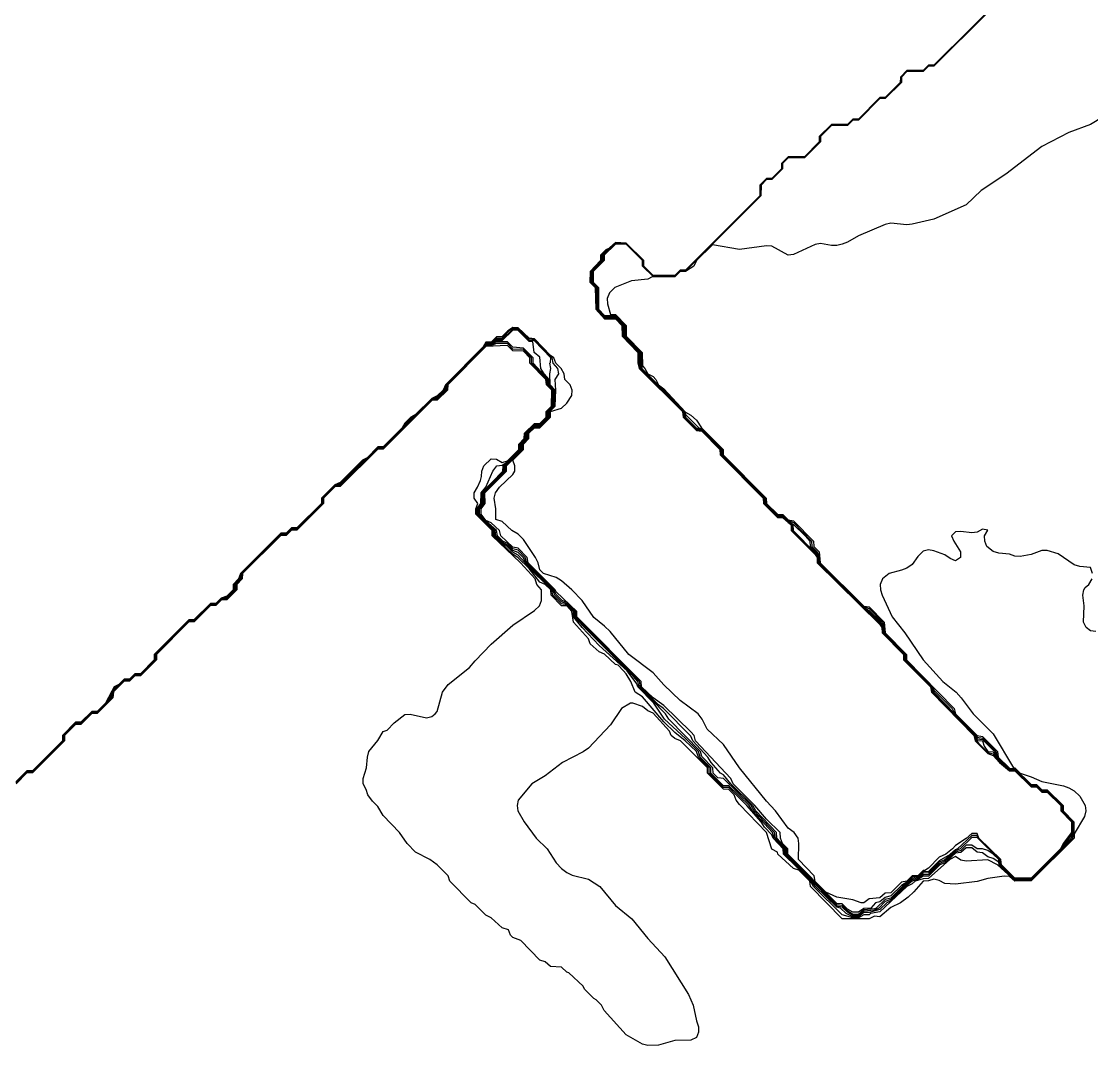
# Model space of a CAD drawing. Header units: metres. Extents: x 1651473 to 1651602, y 8211833 to 8211967.
# Drawn here: x 1651497.88 to 1651512.47, y 8211894.86 to 8211908.83 of the extents above; entities that cross this region are included whole.
import ezdxf

# ---------------------------------------------------------------- set-up
doc = ezdxf.new("R2010")
doc.units = ezdxf.units.M
doc.header["$MEASUREMENT"] = 0
doc.layers.add('Contour_Line_Minor', color=7, linetype='Continuous')

msp = doc.modelspace()

# ---------------------------------------------------------------- linework, layer by layer
at = {"layer": 'Contour_Line_Minor', "color": 36, "true_color": 0x804000}
for points in [[(1651511.348, 8211909.247, 153.5), (1651510.322, 8211908.221, 153.5), (1651510.248, 8211908.221, 153.5), (1651510.174, 8211908.147, 153.5), (1651509.954, 8211908.148, 153.5), (1651509.875, 8211908.069, 153.5), (1651509.875, 8211907.996, 153.5), (1651509.659, 8211907.78, 153.5), (1651509.585, 8211907.78, 153.5), (1651509.291, 8211907.486, 153.5), (1651509.217, 8211907.486, 153.5), (1651509.144, 8211907.412, 153.5), (1651508.923, 8211907.412, 153.5), (1651508.77, 8211907.26, 153.5), (1651508.77, 8211907.186, 153.5), (1651508.555, 8211906.971, 153.5), (1651508.334, 8211906.971, 153.5), (1651508.255, 8211906.892, 153.5), (1651508.255, 8211906.818, 153.5), (1651508.181, 8211906.744, 153.5), (1651508.113, 8211906.677, 153.5), (1651508.04, 8211906.677, 153.5), (1651507.96, 8211906.597, 153.5), (1651507.96, 8211906.45, 153.5), (1651506.936, 8211905.427, 153.5), (1651506.862, 8211905.427, 153.5), (1651506.788, 8211905.353, 153.5), (1651506.494, 8211905.353, 153.5), (1651506.354, 8211905.493, 153.5), (1651506.353, 8211905.567, 153.5), (1651506.126, 8211905.794, 153.5), (1651505.979, 8211905.797, 153.5), (1651505.812, 8211905.64, 153.5), (1651505.811, 8211905.567, 153.5), (1651505.666, 8211905.419, 153.5), (1651505.664, 8211905.272, 153.5), (1651505.737, 8211905.199, 153.5), (1651505.739, 8211904.904, 153.5), (1651505.831, 8211904.808, 153.5), (1651505.979, 8211904.806, 153.5), (1651506.101, 8211904.683, 153.5), (1651506.102, 8211904.536, 153.5), (1651506.321, 8211904.315, 153.5), (1651506.33, 8211904.094, 153.5), (1651506.917, 8211903.506, 153.5), (1651506.936, 8211903.432, 153.5), (1651507.082, 8211903.285, 153.5), (1651507.156, 8211903.265, 153.5), (1651507.429, 8211902.99, 153.5), (1651507.433, 8211902.917, 153.5), (1651508.019, 8211902.328, 153.5), (1651508.021, 8211902.254, 153.5), (1651508.187, 8211902.088, 153.5), (1651508.261, 8211902.086, 153.5), (1651508.334, 8211902.012, 153.5), (1651508.408, 8211901.967, 153.5), (1651508.565, 8211901.813, 153.5), (1651508.629, 8211901.739, 153.5), (1651508.636, 8211901.665, 153.5), (1651508.706, 8211901.592, 153.5), (1651508.753, 8211901.518, 153.5), (1651508.755, 8211901.445, 153.5), (1651509.365, 8211900.836, 153.5), (1651509.438, 8211900.795, 153.5), (1651509.598, 8211900.635, 153.5), (1651509.639, 8211900.561, 153.5), (1651509.64, 8211900.488, 153.5), (1651509.932, 8211900.193, 153.5), (1651509.932, 8211900.12, 153.5), (1651510.301, 8211899.752, 153.5), (1651510.321, 8211899.678, 153.5), (1651510.892, 8211899.089, 153.5), (1651510.91, 8211899.044, 153.5), (1651510.984, 8211899.035, 153.5), (1651511.149, 8211898.868, 153.5), (1651511.175, 8211898.795, 153.5), (1651511.352, 8211898.627, 153.5), (1651511.426, 8211898.626, 153.5), (1651511.647, 8211898.409, 153.5), (1651511.72, 8211898.408, 153.5), (1651511.794, 8211898.334, 153.5), (1651511.867, 8211898.334, 153.5), (1651512.07, 8211898.132, 153.5), (1651512.071, 8211898.059, 153.5), (1651512.216, 8211897.911, 153.5), (1651512.216, 8211897.764, 153.5), (1651512.067, 8211897.543, 153.5), (1651511.647, 8211897.123, 153.5), (1651511.426, 8211897.122, 153.5), (1651511.218, 8211897.322, 153.5), (1651511.207, 8211897.396, 153.5), (1651511.131, 8211897.471, 153.5), (1651511.058, 8211897.521, 153.5), (1651510.984, 8211897.543, 153.5), (1651510.91, 8211897.543, 153.5), (1651510.837, 8211897.594, 153.5), (1651510.763, 8211897.593, 153.5), (1651510.69, 8211897.522, 153.5), (1651510.616, 8211897.499, 153.5), (1651510.469, 8211897.372, 153.5), (1651510.395, 8211897.339, 153.5), (1651510.248, 8211897.193, 153.5), (1651510.174, 8211897.19, 153.5), (1651510.101, 8211897.138, 153.5), (1651510.027, 8211897.119, 153.5), (1651509.912, 8211897.028, 153.5), (1651509.733, 8211896.852, 153.5), (1651509.659, 8211896.822, 153.5), (1651509.569, 8211896.734, 153.5), (1651509.512, 8211896.706, 153.5), (1651509.365, 8211896.691, 153.5), (1651509.291, 8211896.633, 153.5), (1651509.217, 8211896.633, 153.5), (1651509.144, 8211896.677, 153.5), (1651509.07, 8211896.748, 153.5), (1651508.997, 8211896.761, 153.5), (1651508.299, 8211897.47, 153.5), (1651508.298, 8211897.543, 153.5), (1651508.163, 8211897.69, 153.5), (1651508.149, 8211897.764, 153.5), (1651507.872, 8211898.059, 153.5), (1651507.83, 8211898.132, 153.5), (1651507.451, 8211898.502, 153.5), (1651507.377, 8211898.51, 153.5), (1651507.313, 8211898.574, 153.5), (1651507.305, 8211898.647, 153.5), (1651507.156, 8211898.801, 153.5), (1651507.138, 8211898.868, 153.5), (1651506.705, 8211899.31, 153.5), (1651506.661, 8211899.383, 153.5), (1651506.303, 8211899.752, 153.5), (1651506.283, 8211899.825, 153.5), (1651506.221, 8211899.899, 153.5), (1651505.537, 8211900.578, 153.5), (1651505.421, 8211900.708, 153.5), (1651505.42, 8211900.782, 153.5), (1651505.316, 8211900.886, 153.5), (1651505.243, 8211900.912, 153.5), (1651505.152, 8211901.003, 153.5), (1651505.126, 8211901.076, 153.5), (1651504.757, 8211901.445, 153.5), (1651504.727, 8211901.512, 153.5), (1651504.654, 8211901.586, 153.5), (1651504.58, 8211901.613, 153.5), (1651504.506, 8211901.684, 153.5), (1651504.433, 8211901.727, 153.5), (1651504.347, 8211901.813, 153.5), (1651504.34, 8211901.886, 153.5), (1651504.114, 8211902.107, 153.5), (1651504.114, 8211902.181, 153.5), (1651504.172, 8211902.254, 153.5), (1651504.173, 8211902.401, 153.5), (1651504.46, 8211902.696, 153.5), (1651504.462, 8211902.769, 153.5), (1651504.506, 8211902.8, 153.5), (1651504.692, 8211902.99, 153.5), (1651504.693, 8211903.064, 153.5), (1651504.766, 8211903.138, 153.5), (1651504.769, 8211903.211, 153.5), (1651504.875, 8211903.316, 153.5), (1651504.948, 8211903.316, 153.5), (1651505.065, 8211903.432, 153.5), (1651505.065, 8211903.506, 153.5), (1651505.139, 8211903.579, 153.5), (1651505.145, 8211903.8, 153.5), (1651505.078, 8211903.874, 153.5), (1651505.077, 8211903.947, 153.5), (1651505.009, 8211904.021, 153.5), (1651504.96, 8211904.094, 153.5), (1651504.948, 8211904.251, 153.5), (1651504.872, 8211904.315, 153.5), (1651504.852, 8211904.462, 153.5), (1651504.801, 8211904.465, 153.5), (1651504.654, 8211904.614, 153.5), (1651504.58, 8211904.616, 153.5), (1651504.433, 8211904.477, 153.5), (1651504.359, 8211904.477, 153.5), (1651504.286, 8211904.427, 153.5), (1651504.212, 8211904.426, 153.5), (1651504.192, 8211904.389, 153.5), (1651503.677, 8211903.874, 153.5), (1651503.658, 8211903.8, 153.5), (1651503.55, 8211903.691, 153.5), (1651503.476, 8211903.672, 153.5), (1651503.255, 8211903.453, 153.5), (1651503.217, 8211903.432, 153.5), (1651503.108, 8211903.322, 153.5), (1651503.087, 8211903.285, 153.5), (1651502.813, 8211903.01, 153.5), (1651502.74, 8211903.01, 153.5), (1651502.593, 8211902.863, 153.5), (1651502.557, 8211902.843, 153.5), (1651502.225, 8211902.512, 153.5), (1651502.151, 8211902.495, 153.5), (1651501.984, 8211902.328, 153.5), (1651501.984, 8211902.254, 153.5), (1651501.636, 8211901.906, 153.5), (1651501.562, 8211901.906, 153.5), (1651501.489, 8211901.832, 153.5), (1651501.415, 8211901.832, 153.5), (1651500.879, 8211901.297, 153.5), (1651500.865, 8211901.224, 153.5), (1651500.791, 8211901.15, 153.5), (1651500.791, 8211901.076, 153.5), (1651500.679, 8211900.964, 153.5), (1651500.605, 8211900.949, 153.5), (1651500.532, 8211900.875, 153.5), (1651500.458, 8211900.875, 153.5), (1651500.237, 8211900.653, 153.5), (1651500.164, 8211900.653, 153.5), (1651499.705, 8211900.193, 153.5), (1651499.705, 8211900.12, 153.5), (1651499.501, 8211899.916, 153.5), (1651499.427, 8211899.916, 153.5), (1651499.354, 8211899.843, 153.5), (1651499.28, 8211899.843, 153.5), (1651499.133, 8211899.713, 153.5), (1651499.113, 8211899.678, 153.5), (1651499.097, 8211899.604, 153.5), (1651499.04, 8211899.531, 153.5), (1651498.912, 8211899.402, 153.5), (1651498.839, 8211899.402, 153.5), (1651498.691, 8211899.254, 153.5), (1651498.618, 8211899.254, 153.5), (1651498.453, 8211899.089, 153.5), (1651498.453, 8211899.015, 153.5), (1651498.029, 8211898.593, 153.5), (1651497.955, 8211898.592, 153.5), (1651497.808, 8211898.446, 153.5)], [(1651511.345, 8211909.247, 154), (1651510.322, 8211908.225, 154), (1651510.248, 8211908.225, 154), (1651510.174, 8211908.151, 154), (1651509.954, 8211908.151, 154), (1651509.871, 8211908.069, 154), (1651509.871, 8211907.996, 154), (1651509.659, 8211907.784, 154), (1651509.585, 8211907.784, 154), (1651509.291, 8211907.49, 154), (1651509.217, 8211907.49, 154), (1651509.144, 8211907.416, 154), (1651508.923, 8211907.416, 154), (1651508.766, 8211907.26, 154), (1651508.766, 8211907.186, 154), (1651508.555, 8211906.975, 154), (1651508.334, 8211906.975, 154), (1651508.251, 8211906.892, 154), (1651508.251, 8211906.818, 154), (1651508.177, 8211906.744, 154), (1651508.113, 8211906.681, 154), (1651508.04, 8211906.681, 154), (1651507.956, 8211906.597, 154), (1651507.956, 8211906.45, 154), (1651506.936, 8211905.43, 154), (1651506.862, 8211905.431, 154), (1651506.788, 8211905.357, 154), (1651506.494, 8211905.357, 154), (1651506.357, 8211905.493, 154), (1651506.357, 8211905.567, 154), (1651506.126, 8211905.797, 154), (1651505.979, 8211905.803, 154), (1651505.8, 8211905.64, 154), (1651505.799, 8211905.567, 154), (1651505.655, 8211905.419, 154), (1651505.653, 8211905.272, 154), (1651505.725, 8211905.199, 154), (1651505.73, 8211904.904, 154), (1651505.831, 8211904.797, 154), (1651505.979, 8211904.795, 154), (1651506.089, 8211904.683, 154), (1651506.091, 8211904.536, 154), (1651506.309, 8211904.315, 154), (1651506.31, 8211904.168, 154), (1651506.321, 8211904.094, 154), (1651506.909, 8211903.506, 154), (1651506.924, 8211903.432, 154), (1651507.071, 8211903.285, 154), (1651507.083, 8211903.273, 154), (1651507.156, 8211903.256, 154), (1651507.42, 8211902.99, 154), (1651507.425, 8211902.917, 154), (1651508.01, 8211902.328, 154), (1651508.012, 8211902.254, 154), (1651508.187, 8211902.08, 154), (1651508.261, 8211902.078, 154), (1651508.334, 8211902.004, 154), (1651508.399, 8211901.96, 154), (1651508.401, 8211901.886, 154), (1651508.702, 8211901.581, 154), (1651508.745, 8211901.518, 154), (1651508.747, 8211901.445, 154), (1651509.365, 8211900.828, 154), (1651509.433, 8211900.782, 154), (1651509.585, 8211900.629, 154), (1651509.63, 8211900.561, 154), (1651509.631, 8211900.488, 154), (1651509.924, 8211900.193, 154), (1651509.924, 8211900.12, 154), (1651510.293, 8211899.752, 154), (1651510.31, 8211899.678, 154), (1651510.883, 8211899.089, 154), (1651510.91, 8211899.022, 154), (1651510.984, 8211899.015, 154), (1651511.006, 8211898.942, 154), (1651511.057, 8211898.868, 154), (1651511.131, 8211898.866, 154), (1651511.164, 8211898.795, 154), (1651511.352, 8211898.62, 154), (1651511.426, 8211898.619, 154), (1651511.647, 8211898.402, 154), (1651511.72, 8211898.401, 154), (1651511.794, 8211898.327, 154), (1651511.867, 8211898.327, 154), (1651512.064, 8211898.132, 154), (1651512.064, 8211898.059, 154), (1651512.21, 8211897.911, 154), (1651512.21, 8211897.764, 154), (1651512.06, 8211897.543, 154), (1651511.647, 8211897.13, 154), (1651511.426, 8211897.129, 154), (1651511.226, 8211897.322, 154), (1651511.215, 8211897.396, 154), (1651510.91, 8211897.699, 154), (1651510.837, 8211897.698, 154), (1651510.68, 8211897.543, 154), (1651510.616, 8211897.515, 154), (1651510.469, 8211897.392, 154), (1651510.395, 8211897.359, 154), (1651510.248, 8211897.214, 154), (1651510.174, 8211897.209, 154), (1651510.101, 8211897.15, 154), (1651510.027, 8211897.137, 154), (1651509.892, 8211897.028, 154), (1651509.733, 8211896.871, 154), (1651509.659, 8211896.851, 154), (1651509.536, 8211896.734, 154), (1651509.512, 8211896.722, 154), (1651509.365, 8211896.71, 154), (1651509.291, 8211896.648, 154), (1651509.217, 8211896.648, 154), (1651509.144, 8211896.698, 154), (1651509.07, 8211896.769, 154), (1651508.997, 8211896.778, 154), (1651508.315, 8211897.47, 154), (1651508.313, 8211897.543, 154), (1651508.18, 8211897.69, 154), (1651508.175, 8211897.764, 154), (1651507.892, 8211898.063, 154), (1651507.854, 8211898.132, 154), (1651507.554, 8211898.427, 154), (1651507.451, 8211898.55, 154), (1651507.411, 8211898.574, 154), (1651507.284, 8211898.721, 154), (1651507.239, 8211898.795, 154), (1651507.036, 8211899.015, 154), (1651507.009, 8211899.079, 154), (1651506.633, 8211899.457, 154), (1651506.568, 8211899.506, 154), (1651506.319, 8211899.752, 154), (1651506.306, 8211899.825, 154), (1651506.171, 8211899.972, 154), (1651505.537, 8211900.598, 154), (1651505.437, 8211900.708, 154), (1651505.436, 8211900.782, 154), (1651505.316, 8211900.902, 154), (1651505.254, 8211900.929, 154), (1651505.169, 8211901.014, 154), (1651505.141, 8211901.076, 154), (1651504.773, 8211901.445, 154), (1651504.75, 8211901.518, 154), (1651504.654, 8211901.616, 154), (1651504.58, 8211901.636, 154), (1651504.506, 8211901.708, 154), (1651504.445, 8211901.739, 154), (1651504.37, 8211901.813, 154), (1651504.355, 8211901.886, 154), (1651504.212, 8211902.012, 154), (1651504.127, 8211902.107, 154), (1651504.127, 8211902.181, 154), (1651504.186, 8211902.254, 154), (1651504.186, 8211902.401, 154), (1651504.476, 8211902.696, 154), (1651504.478, 8211902.769, 154), (1651504.703, 8211902.99, 154), (1651504.703, 8211903.064, 154), (1651504.777, 8211903.138, 154), (1651504.779, 8211903.211, 154), (1651504.875, 8211903.306, 154), (1651504.948, 8211903.306, 154), (1651505.075, 8211903.432, 154), (1651505.075, 8211903.506, 154), (1651505.149, 8211903.579, 154), (1651505.156, 8211903.8, 154), (1651505.091, 8211903.874, 154), (1651505.085, 8211904.021, 154), (1651505.098, 8211904.094, 154), (1651505.084, 8211904.168, 154), (1651505.095, 8211904.178, 154), (1651505.097, 8211904.242, 154), (1651504.875, 8211904.474, 154), (1651504.801, 8211904.479, 154), (1651504.654, 8211904.626, 154), (1651504.58, 8211904.629, 154), (1651504.433, 8211904.495, 154), (1651504.359, 8211904.493, 154), (1651504.286, 8211904.436, 154), (1651504.212, 8211904.436, 154), (1651504.187, 8211904.389, 154), (1651503.672, 8211903.874, 154), (1651503.649, 8211903.8, 154), (1651503.55, 8211903.701, 154), (1651503.476, 8211903.677, 154), (1651503.255, 8211903.458, 154), (1651503.208, 8211903.432, 154), (1651503.108, 8211903.331, 154), (1651503.081, 8211903.285, 154), (1651502.813, 8211903.015, 154), (1651502.74, 8211903.015, 154), (1651502.593, 8211902.868, 154), (1651502.548, 8211902.843, 154), (1651502.225, 8211902.521, 154), (1651502.151, 8211902.499, 154), (1651501.979, 8211902.328, 154), (1651501.979, 8211902.254, 154), (1651501.636, 8211901.911, 154), (1651501.562, 8211901.91, 154), (1651501.489, 8211901.837, 154), (1651501.415, 8211901.837, 154), (1651500.874, 8211901.297, 154), (1651500.856, 8211901.224, 154), (1651500.783, 8211901.15, 154), (1651500.783, 8211901.076, 154), (1651500.679, 8211900.973, 154), (1651500.605, 8211900.954, 154), (1651500.532, 8211900.88, 154), (1651500.458, 8211900.88, 154), (1651500.237, 8211900.659, 154), (1651500.164, 8211900.658, 154), (1651499.7, 8211900.193, 154), (1651499.7, 8211900.12, 154), (1651499.501, 8211899.921, 154), (1651499.427, 8211899.921, 154), (1651499.354, 8211899.848, 154), (1651499.28, 8211899.848, 154), (1651499.207, 8211899.775, 154), (1651499.162, 8211899.752, 154), (1651499.133, 8211899.723, 154), (1651499.108, 8211899.678, 154), (1651499.088, 8211899.604, 154), (1651499.035, 8211899.531, 154), (1651498.912, 8211899.407, 154), (1651498.839, 8211899.407, 154), (1651498.691, 8211899.259, 154), (1651498.618, 8211899.259, 154), (1651498.448, 8211899.089, 154), (1651498.448, 8211899.015, 154), (1651498.029, 8211898.597, 154), (1651497.955, 8211898.597, 154), (1651497.808, 8211898.451, 154)], [(1651511.341, 8211909.247, 154.5), (1651510.322, 8211908.229, 154.5), (1651510.248, 8211908.229, 154.5), (1651510.174, 8211908.155, 154.5), (1651509.954, 8211908.155, 154.5), (1651509.868, 8211908.069, 154.5), (1651509.867, 8211907.996, 154.5), (1651509.659, 8211907.788, 154.5), (1651509.585, 8211907.788, 154.5), (1651509.291, 8211907.494, 154.5), (1651509.217, 8211907.494, 154.5), (1651509.144, 8211907.42, 154.5), (1651508.923, 8211907.42, 154.5), (1651508.762, 8211907.26, 154.5), (1651508.762, 8211907.186, 154.5), (1651508.555, 8211906.979, 154.5), (1651508.334, 8211906.979, 154.5), (1651508.247, 8211906.892, 154.5), (1651508.247, 8211906.818, 154.5), (1651508.173, 8211906.744, 154.5), (1651508.113, 8211906.684, 154.5), (1651508.04, 8211906.684, 154.5), (1651507.952, 8211906.597, 154.5), (1651507.952, 8211906.45, 154.5), (1651506.936, 8211905.434, 154.5), (1651506.862, 8211905.434, 154.5), (1651506.788, 8211905.361, 154.5), (1651506.494, 8211905.361, 154.5), (1651506.361, 8211905.493, 154.5), (1651506.361, 8211905.567, 154.5), (1651506.126, 8211905.801, 154.5), (1651505.979, 8211905.809, 154.5), (1651505.787, 8211905.64, 154.5), (1651505.786, 8211905.567, 154.5), (1651505.644, 8211905.419, 154.5), (1651505.641, 8211905.272, 154.5), (1651505.714, 8211905.199, 154.5), (1651505.72, 8211904.904, 154.5), (1651505.831, 8211904.786, 154.5), (1651505.979, 8211904.783, 154.5), (1651506.078, 8211904.683, 154.5), (1651506.08, 8211904.536, 154.5), (1651506.298, 8211904.315, 154.5), (1651506.298, 8211904.168, 154.5), (1651506.313, 8211904.094, 154.5), (1651506.9, 8211903.506, 154.5), (1651506.913, 8211903.432, 154.5), (1651507.083, 8211903.261, 154.5), (1651507.156, 8211903.247, 154.5), (1651507.411, 8211902.99, 154.5), (1651507.416, 8211902.917, 154.5), (1651508.001, 8211902.328, 154.5), (1651508.004, 8211902.254, 154.5), (1651508.187, 8211902.071, 154.5), (1651508.261, 8211902.07, 154.5), (1651508.334, 8211901.996, 154.5), (1651508.387, 8211901.96, 154.5), (1651508.389, 8211901.886, 154.5), (1651508.702, 8211901.569, 154.5), (1651508.737, 8211901.518, 154.5), (1651508.739, 8211901.445, 154.5), (1651509.365, 8211900.82, 154.5), (1651509.421, 8211900.782, 154.5), (1651509.585, 8211900.616, 154.5), (1651509.622, 8211900.561, 154.5), (1651509.623, 8211900.488, 154.5), (1651509.916, 8211900.193, 154.5), (1651509.916, 8211900.12, 154.5), (1651510.285, 8211899.752, 154.5), (1651510.298, 8211899.678, 154.5), (1651510.874, 8211899.089, 154.5), (1651510.901, 8211899.015, 154.5), (1651510.971, 8211898.942, 154.5), (1651511.058, 8211898.855, 154.5), (1651511.131, 8211898.84, 154.5), (1651511.152, 8211898.795, 154.5), (1651511.352, 8211898.613, 154.5), (1651511.426, 8211898.612, 154.5), (1651511.647, 8211898.395, 154.5), (1651511.72, 8211898.395, 154.5), (1651511.794, 8211898.321, 154.5), (1651511.867, 8211898.321, 154.5), (1651512.057, 8211898.132, 154.5), (1651512.057, 8211898.059, 154.5), (1651512.203, 8211897.911, 154.5), (1651512.203, 8211897.764, 154.5), (1651512.088, 8211897.61, 154.5), (1651512.054, 8211897.543, 154.5), (1651511.647, 8211897.136, 154.5), (1651511.426, 8211897.135, 154.5), (1651511.233, 8211897.322, 154.5), (1651511.224, 8211897.396, 154.5), (1651510.923, 8211897.69, 154.5), (1651510.91, 8211897.726, 154.5), (1651510.837, 8211897.726, 154.5), (1651510.644, 8211897.543, 154.5), (1651510.616, 8211897.531, 154.5), (1651510.542, 8211897.463, 154.5), (1651510.395, 8211897.379, 154.5), (1651510.248, 8211897.234, 154.5), (1651510.174, 8211897.227, 154.5), (1651510.101, 8211897.163, 154.5), (1651510.027, 8211897.154, 154.5), (1651509.954, 8211897.087, 154.5), (1651509.88, 8211897.044, 154.5), (1651509.733, 8211896.902, 154.5), (1651509.659, 8211896.879, 154.5), (1651509.585, 8211896.82, 154.5), (1651509.525, 8211896.807, 154.5), (1651509.46, 8211896.734, 154.5), (1651509.365, 8211896.73, 154.5), (1651509.291, 8211896.678, 154.5), (1651509.217, 8211896.679, 154.5), (1651509.144, 8211896.719, 154.5), (1651509.07, 8211896.79, 154.5), (1651508.997, 8211896.795, 154.5), (1651508.33, 8211897.47, 154.5), (1651508.329, 8211897.543, 154.5), (1651508.256, 8211897.617, 154.5), (1651508.231, 8211897.69, 154.5), (1651508.224, 8211897.764, 154.5), (1651508.04, 8211897.946, 154.5), (1651507.878, 8211898.132, 154.5), (1651507.583, 8211898.427, 154.5), (1651507.551, 8211898.5, 154.5), (1651507.071, 8211899.015, 154.5), (1651507.052, 8211899.089, 154.5), (1651507.009, 8211899.14, 154.5), (1651506.641, 8211899.496, 154.5), (1651506.494, 8211899.601, 154.5), (1651506.336, 8211899.752, 154.5), (1651506.329, 8211899.825, 154.5), (1651505.463, 8211900.696, 154.5), (1651505.452, 8211900.708, 154.5), (1651505.451, 8211900.782, 154.5), (1651505.169, 8211901.048, 154.5), (1651505.156, 8211901.076, 154.5), (1651504.789, 8211901.445, 154.5), (1651504.777, 8211901.518, 154.5), (1651504.654, 8211901.645, 154.5), (1651504.58, 8211901.658, 154.5), (1651504.492, 8211901.739, 154.5), (1651504.416, 8211901.813, 154.5), (1651504.398, 8211901.886, 154.5), (1651504.286, 8211901.99, 154.5), (1651504.212, 8211902.023, 154.5), (1651504.147, 8211902.107, 154.5), (1651504.147, 8211902.181, 154.5), (1651504.201, 8211902.254, 154.5), (1651504.2, 8211902.401, 154.5), (1651504.493, 8211902.696, 154.5), (1651504.494, 8211902.769, 154.5), (1651504.714, 8211902.99, 154.5), (1651504.714, 8211903.064, 154.5), (1651504.788, 8211903.138, 154.5), (1651504.789, 8211903.211, 154.5), (1651504.875, 8211903.296, 154.5), (1651504.948, 8211903.296, 154.5), (1651505.085, 8211903.432, 154.5), (1651505.085, 8211903.506, 154.5), (1651505.159, 8211903.579, 154.5), (1651505.168, 8211903.8, 154.5), (1651505.157, 8211903.947, 154.5), (1651505.208, 8211904.021, 154.5), (1651505.195, 8211904.094, 154.5), (1651505.13, 8211904.168, 154.5), (1651505.117, 8211904.242, 154.5), (1651504.875, 8211904.486, 154.5), (1651504.801, 8211904.493, 154.5), (1651504.654, 8211904.638, 154.5), (1651504.58, 8211904.642, 154.5), (1651504.531, 8211904.61, 154.5), (1651504.433, 8211904.512, 154.5), (1651504.359, 8211904.51, 154.5), (1651504.286, 8211904.446, 154.5), (1651504.212, 8211904.446, 154.5), (1651504.182, 8211904.389, 154.5), (1651503.667, 8211903.874, 154.5), (1651503.639, 8211903.8, 154.5), (1651503.55, 8211903.711, 154.5), (1651503.476, 8211903.682, 154.5), (1651503.255, 8211903.463, 154.5), (1651503.199, 8211903.432, 154.5), (1651503.108, 8211903.341, 154.5), (1651503.076, 8211903.285, 154.5), (1651502.813, 8211903.02, 154.5), (1651502.74, 8211903.019, 154.5), (1651502.593, 8211902.873, 154.5), (1651502.539, 8211902.843, 154.5), (1651502.225, 8211902.53, 154.5), (1651502.151, 8211902.504, 154.5), (1651501.974, 8211902.328, 154.5), (1651501.974, 8211902.254, 154.5), (1651501.636, 8211901.915, 154.5), (1651501.562, 8211901.915, 154.5), (1651501.489, 8211901.842, 154.5), (1651501.415, 8211901.842, 154.5), (1651500.87, 8211901.297, 154.5), (1651500.848, 8211901.224, 154.5), (1651500.774, 8211901.15, 154.5), (1651500.774, 8211901.076, 154.5), (1651500.679, 8211900.981, 154.5), (1651500.605, 8211900.959, 154.5), (1651500.532, 8211900.885, 154.5), (1651500.458, 8211900.885, 154.5), (1651500.237, 8211900.664, 154.5), (1651500.164, 8211900.663, 154.5), (1651499.695, 8211900.193, 154.5), (1651499.694, 8211900.12, 154.5), (1651499.501, 8211899.926, 154.5), (1651499.427, 8211899.926, 154.5), (1651499.354, 8211899.853, 154.5), (1651499.28, 8211899.853, 154.5), (1651499.207, 8211899.78, 154.5), (1651499.153, 8211899.752, 154.5), (1651499.103, 8211899.678, 154.5), (1651499.079, 8211899.604, 154.5), (1651499.031, 8211899.531, 154.5), (1651498.912, 8211899.412, 154.5), (1651498.839, 8211899.412, 154.5), (1651498.691, 8211899.264, 154.5), (1651498.618, 8211899.264, 154.5), (1651498.443, 8211899.089, 154.5), (1651498.443, 8211899.015, 154.5), (1651498.029, 8211898.602, 154.5), (1651497.955, 8211898.602, 154.5), (1651497.808, 8211898.455, 154.5)], [(1651511.337, 8211909.247, 155), (1651510.322, 8211908.233, 155), (1651510.248, 8211908.233, 155), (1651510.174, 8211908.159, 155), (1651509.954, 8211908.159, 155), (1651509.864, 8211908.069, 155), (1651509.863, 8211907.996, 155), (1651509.659, 8211907.792, 155), (1651509.585, 8211907.792, 155), (1651509.291, 8211907.497, 155), (1651509.217, 8211907.497, 155), (1651509.144, 8211907.424, 155), (1651508.923, 8211907.424, 155), (1651508.759, 8211907.26, 155), (1651508.758, 8211907.186, 155), (1651508.555, 8211906.983, 155), (1651508.334, 8211906.982, 155), (1651508.243, 8211906.892, 155), (1651508.243, 8211906.818, 155), (1651508.17, 8211906.744, 155), (1651508.113, 8211906.688, 155), (1651508.04, 8211906.688, 155), (1651507.949, 8211906.597, 155), (1651507.948, 8211906.45, 155), (1651506.936, 8211905.438, 155), (1651506.862, 8211905.438, 155), (1651506.788, 8211905.364, 155), (1651506.494, 8211905.364, 155), (1651506.365, 8211905.493, 155), (1651506.365, 8211905.567, 155), (1651506.126, 8211905.805, 155), (1651505.979, 8211905.815, 155), (1651505.905, 8211905.741, 155), (1651505.848, 8211905.714, 155), (1651505.775, 8211905.64, 155), (1651505.774, 8211905.567, 155), (1651505.633, 8211905.419, 155), (1651505.63, 8211905.272, 155), (1651505.703, 8211905.199, 155), (1651505.711, 8211904.904, 155), (1651505.831, 8211904.774, 155), (1651505.979, 8211904.771, 155), (1651506.066, 8211904.683, 155), (1651506.069, 8211904.536, 155), (1651506.286, 8211904.315, 155), (1651506.286, 8211904.168, 155), (1651506.304, 8211904.094, 155), (1651506.892, 8211903.506, 155), (1651506.902, 8211903.432, 155), (1651507.083, 8211903.25, 155), (1651507.156, 8211903.238, 155), (1651507.403, 8211902.99, 155), (1651507.408, 8211902.917, 155), (1651507.993, 8211902.328, 155), (1651507.996, 8211902.254, 155), (1651508.187, 8211902.062, 155), (1651508.261, 8211902.061, 155), (1651508.374, 8211901.96, 155), (1651508.377, 8211901.886, 155), (1651508.702, 8211901.557, 155), (1651508.728, 8211901.518, 155), (1651508.731, 8211901.445, 155), (1651509.585, 8211900.604, 155), (1651509.613, 8211900.561, 155), (1651509.615, 8211900.488, 155), (1651509.908, 8211900.193, 155), (1651509.909, 8211900.12, 155), (1651510.277, 8211899.752, 155), (1651510.287, 8211899.678, 155), (1651510.865, 8211899.089, 155), (1651510.886, 8211899.015, 155), (1651511.058, 8211898.841, 155), (1651511.131, 8211898.815, 155), (1651511.215, 8211898.721, 155), (1651511.352, 8211898.606, 155), (1651511.426, 8211898.605, 155), (1651511.647, 8211898.389, 155), (1651511.72, 8211898.388, 155), (1651511.794, 8211898.314, 155), (1651511.867, 8211898.314, 155), (1651512.05, 8211898.132, 155), (1651512.05, 8211898.059, 155), (1651512.196, 8211897.911, 155), (1651512.197, 8211897.764, 155), (1651512.083, 8211897.617, 155), (1651512.047, 8211897.543, 155), (1651511.647, 8211897.142, 155), (1651511.426, 8211897.141, 155), (1651511.241, 8211897.322, 155), (1651511.232, 8211897.396, 155), (1651510.932, 8211897.69, 155), (1651510.91, 8211897.753, 155), (1651510.837, 8211897.753, 155), (1651510.763, 8211897.684, 155), (1651510.616, 8211897.589, 155), (1651510.576, 8211897.543, 155), (1651510.483, 8211897.47, 155), (1651510.395, 8211897.428, 155), (1651510.248, 8211897.281, 155), (1651510.198, 8211897.249, 155), (1651510.174, 8211897.246, 155), (1651510.101, 8211897.175, 155), (1651510.027, 8211897.172, 155), (1651509.954, 8211897.101, 155), (1651509.88, 8211897.086, 155), (1651509.733, 8211896.944, 155), (1651509.659, 8211896.937, 155), (1651509.585, 8211896.875, 155), (1651509.438, 8211896.861, 155), (1651509.365, 8211896.805, 155), (1651509.331, 8211896.807, 155), (1651509.217, 8211896.846, 155), (1651508.997, 8211896.884, 155), (1651508.849, 8211896.952, 155), (1651508.702, 8211897.099, 155), (1651508.687, 8211897.175, 155), (1651508.474, 8211897.396, 155), (1651508.478, 8211897.617, 155), (1651508.469, 8211897.69, 155), (1651508.414, 8211897.764, 155), (1651508.334, 8211897.826, 155), (1651508.163, 8211898.059, 155), (1651508.04, 8211898.194, 155), (1651507.672, 8211898.649, 155), (1651507.451, 8211898.965, 155), (1651507.23, 8211899.177, 155), (1651507.161, 8211899.31, 155), (1651507.107, 8211899.383, 155), (1651506.862, 8211899.564, 155), (1651506.641, 8211899.78, 155), (1651506.494, 8211899.944, 155), (1651506.161, 8211900.193, 155), (1651505.905, 8211900.508, 155), (1651505.831, 8211900.582, 155), (1651505.684, 8211900.696, 155), (1651505.524, 8211900.929, 155), (1651505.386, 8211901.076, 155), (1651505.243, 8211901.197, 155), (1651505.169, 8211901.243, 155), (1651505, 8211901.297, 155), (1651504.948, 8211901.348, 155), (1651504.926, 8211901.445, 155), (1651504.89, 8211901.518, 155), (1651504.727, 8211901.762, 155), (1651504.654, 8211901.835, 155), (1651504.567, 8211901.886, 155), (1651504.433, 8211902.009, 155), (1651504.349, 8211902.033, 155), (1651504.349, 8211902.181, 155), (1651504.324, 8211902.328, 155), (1651504.343, 8211902.401, 155), (1651504.396, 8211902.475, 155), (1651504.58, 8211902.648, 155), (1651504.605, 8211902.696, 155), (1651504.607, 8211902.769, 155), (1651504.58, 8211902.843, 155), (1651504.725, 8211902.99, 155), (1651504.725, 8211903.064, 155), (1651504.799, 8211903.138, 155), (1651504.799, 8211903.211, 155), (1651504.875, 8211903.286, 155), (1651504.948, 8211903.286, 155), (1651505.095, 8211903.432, 155), (1651505.095, 8211903.506, 155), (1651505.243, 8211903.552, 155), (1651505.316, 8211903.62, 155), (1651505.384, 8211903.726, 155), (1651505.39, 8211903.8, 155), (1651505.361, 8211903.874, 155), (1651505.288, 8211903.947, 155), (1651505.281, 8211904.021, 155), (1651505.238, 8211904.094, 155), (1651505.165, 8211904.168, 155), (1651505.137, 8211904.242, 155), (1651505.095, 8211904.271, 155), (1651504.875, 8211904.499, 155), (1651504.801, 8211904.507, 155), (1651504.654, 8211904.649, 155), (1651504.58, 8211904.654, 155), (1651504.512, 8211904.61, 155), (1651504.433, 8211904.53, 155), (1651504.359, 8211904.527, 155), (1651504.286, 8211904.456, 155), (1651504.212, 8211904.455, 155), (1651504.177, 8211904.389, 155), (1651503.662, 8211903.874, 155), (1651503.629, 8211903.8, 155), (1651503.55, 8211903.721, 155), (1651503.476, 8211903.687, 155), (1651503.255, 8211903.469, 155), (1651503.19, 8211903.432, 155), (1651503.108, 8211903.35, 155), (1651503.071, 8211903.285, 155), (1651502.813, 8211903.024, 155), (1651502.74, 8211903.024, 155), (1651502.593, 8211902.878, 155), (1651502.53, 8211902.843, 155), (1651502.225, 8211902.54, 155), (1651502.151, 8211902.509, 155), (1651501.969, 8211902.328, 155), (1651501.969, 8211902.254, 155), (1651501.636, 8211901.92, 155), (1651501.562, 8211901.92, 155), (1651501.489, 8211901.847, 155), (1651501.415, 8211901.847, 155), (1651500.865, 8211901.297, 155), (1651500.839, 8211901.224, 155), (1651500.766, 8211901.15, 155), (1651500.766, 8211901.076, 155), (1651500.679, 8211900.989, 155), (1651500.605, 8211900.963, 155), (1651500.532, 8211900.89, 155), (1651500.458, 8211900.889, 155), (1651500.237, 8211900.669, 155), (1651500.164, 8211900.668, 155), (1651499.69, 8211900.193, 155), (1651499.689, 8211900.12, 155), (1651499.501, 8211899.931, 155), (1651499.427, 8211899.931, 155), (1651499.354, 8211899.858, 155), (1651499.28, 8211899.858, 155), (1651499.207, 8211899.785, 155), (1651499.143, 8211899.752, 155), (1651499.026, 8211899.531, 155), (1651498.912, 8211899.417, 155), (1651498.839, 8211899.416, 155), (1651498.691, 8211899.269, 155), (1651498.618, 8211899.269, 155), (1651498.438, 8211899.089, 155), (1651498.438, 8211899.015, 155), (1651498.029, 8211898.607, 155), (1651497.955, 8211898.607, 155), (1651497.808, 8211898.46, 155)], [(1651511.058, 8211908.953, 153), (1651510.322, 8211908.217, 153), (1651510.248, 8211908.217, 153), (1651510.174, 8211908.144, 153), (1651509.954, 8211908.144, 153), (1651509.879, 8211908.069, 153), (1651509.879, 8211907.996, 153), (1651509.659, 8211907.776, 153), (1651509.585, 8211907.776, 153), (1651509.291, 8211907.482, 153), (1651509.217, 8211907.482, 153), (1651509.144, 8211907.409, 153), (1651508.923, 8211907.409, 153), (1651508.774, 8211907.26, 153), (1651508.774, 8211907.186, 153), (1651508.555, 8211906.967, 153), (1651508.334, 8211906.967, 153), (1651508.258, 8211906.892, 153), (1651508.258, 8211906.818, 153), (1651508.185, 8211906.744, 153), (1651508.113, 8211906.673, 153), (1651508.04, 8211906.673, 153), (1651507.964, 8211906.597, 153), (1651507.963, 8211906.45, 153), (1651506.936, 8211905.423, 153), (1651506.862, 8211905.423, 153), (1651506.788, 8211905.35, 153), (1651506.494, 8211905.349, 153), (1651506.35, 8211905.493, 153), (1651506.35, 8211905.567, 153), (1651506.126, 8211905.79, 153), (1651505.979, 8211905.791, 153), (1651505.825, 8211905.64, 153), (1651505.824, 8211905.567, 153), (1651505.677, 8211905.419, 153), (1651505.676, 8211905.272, 153), (1651505.748, 8211905.199, 153), (1651505.749, 8211904.904, 153), (1651505.831, 8211904.82, 153), (1651505.979, 8211904.818, 153), (1651506.112, 8211904.683, 153), (1651506.113, 8211904.536, 153), (1651506.332, 8211904.315, 153), (1651506.339, 8211904.094, 153), (1651506.926, 8211903.506, 153), (1651506.936, 8211903.466, 153), (1651507.115, 8211903.285, 153), (1651507.156, 8211903.274, 153), (1651507.438, 8211902.99, 153), (1651507.442, 8211902.917, 153), (1651508.028, 8211902.328, 153), (1651508.029, 8211902.254, 153), (1651508.187, 8211902.097, 153), (1651508.261, 8211902.095, 153), (1651508.334, 8211902.021, 153), (1651508.408, 8211901.992, 153), (1651508.654, 8211901.739, 153), (1651508.659, 8211901.665, 153), (1651508.73, 8211901.592, 153), (1651508.761, 8211901.518, 153), (1651508.763, 8211901.445, 153), (1651509.365, 8211900.845, 153), (1651509.438, 8211900.82, 153), (1651509.62, 8211900.635, 153), (1651509.647, 8211900.561, 153), (1651509.648, 8211900.488, 153), (1651509.94, 8211900.193, 153), (1651509.94, 8211900.12, 153), (1651510.309, 8211899.752, 153), (1651510.322, 8211899.706, 153), (1651510.569, 8211899.457, 153), (1651510.606, 8211899.383, 153), (1651510.901, 8211899.089, 153), (1651510.91, 8211899.065, 153), (1651510.984, 8211899.054, 153), (1651511.168, 8211898.868, 153), (1651511.187, 8211898.795, 153), (1651511.352, 8211898.634, 153), (1651511.426, 8211898.633, 153), (1651511.647, 8211898.415, 153), (1651511.72, 8211898.414, 153), (1651511.794, 8211898.341, 153), (1651511.867, 8211898.34, 153), (1651512.077, 8211898.132, 153), (1651512.078, 8211898.059, 153), (1651512.223, 8211897.911, 153), (1651512.223, 8211897.764, 153), (1651512.192, 8211897.69, 153), (1651512.073, 8211897.543, 153), (1651511.647, 8211897.117, 153), (1651511.426, 8211897.116, 153), (1651511.211, 8211897.322, 153), (1651511.205, 8211897.359, 153), (1651511.131, 8211897.41, 153), (1651511.058, 8211897.434, 153), (1651510.984, 8211897.489, 153), (1651510.91, 8211897.498, 153), (1651510.837, 8211897.558, 153), (1651510.763, 8211897.558, 153), (1651510.69, 8211897.494, 153), (1651510.616, 8211897.483, 153), (1651510.469, 8211897.351, 153), (1651510.402, 8211897.322, 153), (1651510.248, 8211897.171, 153), (1651510.174, 8211897.169, 153), (1651510.101, 8211897.125, 153), (1651510.027, 8211897.102, 153), (1651509.932, 8211897.028, 153), (1651509.733, 8211896.833, 153), (1651509.679, 8211896.807, 153), (1651509.585, 8211896.717, 153), (1651509.438, 8211896.674, 153), (1651509.365, 8211896.672, 153), (1651509.291, 8211896.617, 153), (1651509.217, 8211896.617, 153), (1651509.126, 8211896.66, 153), (1651509.047, 8211896.734, 153), (1651508.997, 8211896.745, 153), (1651508.702, 8211897.035, 153), (1651508.629, 8211897.132, 153), (1651508.284, 8211897.47, 153), (1651508.282, 8211897.543, 153), (1651508.146, 8211897.69, 153), (1651508.122, 8211897.764, 153), (1651507.85, 8211898.059, 153), (1651507.802, 8211898.132, 153), (1651507.524, 8211898.403, 153), (1651507.451, 8211898.404, 153), (1651507.282, 8211898.574, 153), (1651507.281, 8211898.647, 153), (1651507.134, 8211898.795, 153), (1651507.111, 8211898.868, 153), (1651506.936, 8211899.047, 153), (1651506.649, 8211899.31, 153), (1651506.501, 8211899.531, 153), (1651506.286, 8211899.752, 153), (1651506.273, 8211899.794, 153), (1651506.138, 8211899.972, 153), (1651505.758, 8211900.317, 153), (1651505.527, 8211900.561, 153), (1651505.406, 8211900.708, 153), (1651505.405, 8211900.782, 153), (1651505.316, 8211900.871, 153), (1651505.243, 8211900.886, 153), (1651505.127, 8211901.003, 153), (1651505.111, 8211901.076, 153), (1651504.875, 8211901.301, 153), (1651504.654, 8211901.55, 153), (1651504.58, 8211901.59, 153), (1651504.501, 8211901.665, 153), (1651504.433, 8211901.71, 153), (1651504.331, 8211901.813, 153), (1651504.326, 8211901.886, 153), (1651504.101, 8211902.107, 153), (1651504.101, 8211902.181, 153), (1651504.158, 8211902.254, 153), (1651504.159, 8211902.401, 153), (1651504.444, 8211902.696, 153), (1651504.446, 8211902.769, 153), (1651504.506, 8211902.812, 153), (1651504.681, 8211902.99, 153), (1651504.682, 8211903.064, 153), (1651504.755, 8211903.138, 153), (1651504.759, 8211903.211, 153), (1651504.875, 8211903.326, 153), (1651504.948, 8211903.326, 153), (1651505.055, 8211903.432, 153), (1651505.055, 8211903.506, 153), (1651505.129, 8211903.579, 153), (1651505.133, 8211903.8, 153), (1651505.065, 8211903.874, 153), (1651505.062, 8211903.947, 153), (1651504.857, 8211904.168, 153), (1651504.856, 8211904.242, 153), (1651504.727, 8211904.374, 153), (1651504.58, 8211904.385, 153), (1651504.506, 8211904.46, 153), (1651504.359, 8211904.459, 153), (1651504.286, 8211904.417, 153), (1651504.212, 8211904.417, 153), (1651504.197, 8211904.389, 153), (1651503.682, 8211903.874, 153), (1651503.668, 8211903.8, 153), (1651503.55, 8211903.682, 153), (1651503.476, 8211903.667, 153), (1651503.255, 8211903.448, 153), (1651503.227, 8211903.432, 153), (1651502.813, 8211903.005, 153), (1651502.74, 8211903.005, 153), (1651502.225, 8211902.503, 153), (1651502.151, 8211902.49, 153), (1651501.989, 8211902.328, 153), (1651501.989, 8211902.254, 153), (1651501.636, 8211901.901, 153), (1651501.562, 8211901.901, 153), (1651501.489, 8211901.827, 153), (1651501.415, 8211901.827, 153), (1651500.884, 8211901.297, 153), (1651500.873, 8211901.224, 153), (1651500.8, 8211901.15, 153), (1651500.8, 8211901.076, 153), (1651500.679, 8211900.956, 153), (1651500.605, 8211900.944, 153), (1651500.532, 8211900.87, 153), (1651500.458, 8211900.87, 153), (1651500.237, 8211900.648, 153), (1651500.164, 8211900.648, 153), (1651499.71, 8211900.193, 153), (1651499.71, 8211900.12, 153), (1651499.501, 8211899.911, 153), (1651499.427, 8211899.911, 153), (1651499.354, 8211899.838, 153), (1651499.28, 8211899.838, 153), (1651499.133, 8211899.704, 153), (1651499.118, 8211899.678, 153), (1651499.107, 8211899.604, 153), (1651498.912, 8211899.397, 153), (1651498.839, 8211899.397, 153), (1651498.691, 8211899.249, 153), (1651498.618, 8211899.249, 153), (1651498.458, 8211899.089, 153), (1651498.458, 8211899.015, 153), (1651498.029, 8211898.588, 153), (1651497.955, 8211898.587, 153), (1651497.808, 8211898.441, 153)], [(1651512.824, 8211907.648, 152.5), (1651512.456, 8211907.422, 152.5), (1651512.162, 8211907.312, 152.5), (1651511.794, 8211907.124, 152.5), (1651511.3, 8211906.744, 152.5), (1651510.968, 8211906.524, 152.5), (1651510.763, 8211906.329, 152.5), (1651510.322, 8211906.133, 152.5), (1651510.027, 8211906.062, 152.5), (1651509.954, 8211906.056, 152.5), (1651509.733, 8211906.077, 152.5), (1651509.659, 8211906.058, 152.5), (1651509.291, 8211905.904, 152.5), (1651509.144, 8211905.818, 152.5), (1651509.07, 8211905.789, 152.5), (1651508.997, 8211905.771, 152.5), (1651508.923, 8211905.772, 152.5), (1651508.776, 8211905.798, 152.5), (1651508.702, 8211905.786, 152.5), (1651508.408, 8211905.649, 152.5), (1651508.334, 8211905.64, 152.5), (1651508.113, 8211905.765, 152.5), (1651508.04, 8211905.768, 152.5), (1651507.672, 8211905.719, 152.5), (1651507.304, 8211905.782, 152.5), (1651507.083, 8211905.567, 152.5), (1651507.047, 8211905.493, 152.5), (1651506.936, 8211905.419, 152.5), (1651506.862, 8211905.419, 152.5), (1651506.788, 8211905.346, 152.5), (1651506.482, 8211905.346, 152.5), (1651506.42, 8211905.314, 152.5), (1651506.199, 8211905.289, 152.5), (1651505.973, 8211905.199, 152.5), (1651505.896, 8211905.125, 152.5), (1651505.867, 8211905.051, 152.5), (1651505.869, 8211904.978, 152.5), (1651505.912, 8211904.831, 152.5), (1651505.979, 8211904.83, 152.5), (1651506.124, 8211904.683, 152.5), (1651506.124, 8211904.536, 152.5), (1651506.344, 8211904.315, 152.5), (1651506.347, 8211904.13, 152.5), (1651506.38, 8211904.094, 152.5), (1651506.42, 8211904.021, 152.5), (1651506.494, 8211903.984, 152.5), (1651506.53, 8211903.947, 152.5), (1651506.567, 8211903.874, 152.5), (1651506.641, 8211903.816, 152.5), (1651506.936, 8211903.499, 152.5), (1651507.009, 8211903.46, 152.5), (1651507.083, 8211903.39, 152.5), (1651507.151, 8211903.285, 152.5), (1651507.447, 8211902.99, 152.5), (1651507.45, 8211902.917, 152.5), (1651508.036, 8211902.328, 152.5), (1651508.037, 8211902.254, 152.5), (1651508.187, 8211902.106, 152.5), (1651508.261, 8211902.103, 152.5), (1651508.334, 8211902.029, 152.5), (1651508.408, 8211902.016, 152.5), (1651508.68, 8211901.739, 152.5), (1651508.682, 8211901.665, 152.5), (1651508.755, 8211901.592, 152.5), (1651508.771, 8211901.445, 152.5), (1651509.365, 8211900.853, 152.5), (1651509.438, 8211900.845, 152.5), (1651509.643, 8211900.635, 152.5), (1651509.656, 8211900.488, 152.5), (1651509.947, 8211900.193, 152.5), (1651509.948, 8211900.12, 152.5), (1651510.596, 8211899.457, 152.5), (1651510.615, 8211899.383, 152.5), (1651510.91, 8211899.087, 152.5), (1651510.984, 8211899.073, 152.5), (1651511.116, 8211898.942, 152.5), (1651511.188, 8211898.868, 152.5), (1651511.198, 8211898.795, 152.5), (1651511.352, 8211898.641, 152.5), (1651511.426, 8211898.64, 152.5), (1651511.647, 8211898.422, 152.5), (1651511.72, 8211898.421, 152.5), (1651511.794, 8211898.347, 152.5), (1651511.867, 8211898.347, 152.5), (1651512.084, 8211898.132, 152.5), (1651512.084, 8211898.059, 152.5), (1651512.23, 8211897.911, 152.5), (1651512.229, 8211897.764, 152.5), (1651512.213, 8211897.69, 152.5), (1651512.08, 8211897.543, 152.5), (1651511.647, 8211897.111, 152.5), (1651511.426, 8211897.109, 152.5), (1651511.187, 8211897.322, 152.5), (1651511.058, 8211897.392, 152.5), (1651510.763, 8211897.376, 152.5), (1651510.69, 8211897.39, 152.5), (1651510.616, 8211897.436, 152.5), (1651510.537, 8211897.396, 152.5), (1651510.248, 8211897.137, 152.5), (1651510.174, 8211897.135, 152.5), (1651510.066, 8211897.102, 152.5), (1651510.027, 8211897.063, 152.5), (1651509.952, 8211897.028, 152.5), (1651509.585, 8211896.684, 152.5), (1651509.456, 8211896.66, 152.5), (1651509.438, 8211896.644, 152.5), (1651509.365, 8211896.641, 152.5), (1651509.291, 8211896.602, 152.5), (1651509.217, 8211896.602, 152.5), (1651509.07, 8211896.642, 152.5), (1651508.68, 8211897.028, 152.5), (1651508.629, 8211897.118, 152.5), (1651508.269, 8211897.47, 152.5), (1651508.267, 8211897.543, 152.5), (1651508.129, 8211897.69, 152.5), (1651508.113, 8211897.733, 152.5), (1651508.012, 8211897.838, 152.5), (1651507.967, 8211897.911, 152.5), (1651507.772, 8211898.132, 152.5), (1651507.524, 8211898.379, 152.5), (1651507.451, 8211898.38, 152.5), (1651507.258, 8211898.574, 152.5), (1651507.257, 8211898.647, 152.5), (1651507.11, 8211898.795, 152.5), (1651507.083, 8211898.868, 152.5), (1651506.928, 8211899.015, 152.5), (1651506.788, 8211899.129, 152.5), (1651506.641, 8211899.276, 152.5), (1651506.347, 8211899.615, 152.5), (1651506.25, 8211899.678, 152.5), (1651506.187, 8211899.825, 152.5), (1651506.126, 8211899.93, 152.5), (1651506.088, 8211899.972, 152.5), (1651506.015, 8211900.046, 152.5), (1651505.979, 8211900.058, 152.5), (1651505.831, 8211900.199, 152.5), (1651505.758, 8211900.228, 152.5), (1651505.636, 8211900.34, 152.5), (1651505.611, 8211900.408, 152.5), (1651505.408, 8211900.635, 152.5), (1651505.386, 8211900.782, 152.5), (1651505.316, 8211900.856, 152.5), (1651505.243, 8211900.859, 152.5), (1651505.101, 8211901.003, 152.5), (1651505.096, 8211901.076, 152.5), (1651505.022, 8211901.15, 152.5), (1651504.948, 8211901.181, 152.5), (1651504.801, 8211901.366, 152.5), (1651504.654, 8211901.514, 152.5), (1651504.58, 8211901.563, 152.5), (1651504.315, 8211901.813, 152.5), (1651504.311, 8211901.886, 152.5), (1651504.088, 8211902.107, 152.5), (1651504.087, 8211902.181, 152.5), (1651504.143, 8211902.254, 152.5), (1651504.146, 8211902.401, 152.5), (1651504.213, 8211902.475, 152.5), (1651504.305, 8211902.696, 152.5), (1651504.361, 8211902.769, 152.5), (1651504.433, 8211902.776, 152.5), (1651504.506, 8211902.823, 152.5), (1651504.671, 8211902.99, 152.5), (1651504.671, 8211903.064, 152.5), (1651504.744, 8211903.138, 152.5), (1651504.749, 8211903.211, 152.5), (1651504.875, 8211903.336, 152.5), (1651504.948, 8211903.336, 152.5), (1651505.044, 8211903.432, 152.5), (1651505.045, 8211903.506, 152.5), (1651505.119, 8211903.579, 152.5), (1651505.122, 8211903.8, 152.5), (1651505.052, 8211903.874, 152.5), (1651505.047, 8211903.947, 152.5), (1651504.835, 8211904.168, 152.5), (1651504.835, 8211904.242, 152.5), (1651504.727, 8211904.352, 152.5), (1651504.58, 8211904.36, 152.5), (1651504.506, 8211904.434, 152.5), (1651504.359, 8211904.434, 152.5), (1651504.286, 8211904.407, 152.5), (1651504.212, 8211904.407, 152.5), (1651503.687, 8211903.874, 152.5), (1651503.678, 8211903.8, 152.5), (1651503.55, 8211903.672, 152.5), (1651503.476, 8211903.663, 152.5), (1651502.813, 8211903, 152.5), (1651502.74, 8211903, 152.5), (1651502.225, 8211902.494, 152.5), (1651502.151, 8211902.485, 152.5), (1651501.994, 8211902.328, 152.5), (1651501.994, 8211902.254, 152.5), (1651501.636, 8211901.896, 152.5), (1651501.562, 8211901.896, 152.5), (1651501.489, 8211901.822, 152.5), (1651501.415, 8211901.822, 152.5), (1651500.889, 8211901.297, 152.5), (1651500.882, 8211901.224, 152.5), (1651500.808, 8211901.15, 152.5), (1651500.808, 8211901.076, 152.5), (1651500.679, 8211900.947, 152.5), (1651500.605, 8211900.939, 152.5), (1651500.532, 8211900.865, 152.5), (1651500.458, 8211900.865, 152.5), (1651500.237, 8211900.643, 152.5), (1651500.164, 8211900.643, 152.5), (1651499.715, 8211900.193, 152.5), (1651499.715, 8211900.12, 152.5), (1651499.501, 8211899.906, 152.5), (1651499.427, 8211899.906, 152.5), (1651499.354, 8211899.833, 152.5), (1651499.28, 8211899.833, 152.5), (1651499.133, 8211899.694, 152.5), (1651499.116, 8211899.604, 152.5), (1651498.912, 8211899.392, 152.5), (1651498.839, 8211899.392, 152.5), (1651498.691, 8211899.245, 152.5), (1651498.618, 8211899.244, 152.5), (1651498.463, 8211899.089, 152.5), (1651498.463, 8211899.015, 152.5), (1651498.029, 8211898.583, 152.5), (1651497.955, 8211898.583, 152.5), (1651497.808, 8211898.436, 152.5)], [(1651512.485, 8211901.297, 152), (1651512.456, 8211901.379, 152), (1651512.309, 8211901.393, 152), (1651512.235, 8211901.418, 152), (1651512.015, 8211901.567, 152), (1651511.867, 8211901.614, 152), (1651511.794, 8211901.611, 152), (1651511.647, 8211901.557, 152), (1651511.499, 8211901.529, 152), (1651511.426, 8211901.537, 152), (1651511.352, 8211901.562, 152), (1651511.205, 8211901.575, 152), (1651511.131, 8211901.6, 152), (1651511.044, 8211901.665, 152), (1651511.014, 8211901.739, 152), (1651511.013, 8211901.813, 152), (1651511.058, 8211901.891, 152), (1651510.984, 8211901.902, 152), (1651510.91, 8211901.861, 152), (1651510.837, 8211901.852, 152), (1651510.69, 8211901.871, 152), (1651510.616, 8211901.867, 152), (1651510.563, 8211901.813, 152), (1651510.591, 8211901.739, 152), (1651510.682, 8211901.592, 152), (1651510.684, 8211901.518, 152), (1651510.616, 8211901.47, 152), (1651510.542, 8211901.502, 152), (1651510.469, 8211901.553, 152), (1651510.322, 8211901.606, 152), (1651510.248, 8211901.62, 152), (1651510.174, 8211901.603, 152), (1651510.101, 8211901.529, 152), (1651510.027, 8211901.42, 152), (1651509.954, 8211901.371, 152), (1651509.88, 8211901.342, 152), (1651509.713, 8211901.297, 152), (1651509.622, 8211901.224, 152), (1651509.589, 8211901.15, 152), (1651509.592, 8211901.076, 152), (1651509.617, 8211901.003, 152), (1651509.751, 8211900.708, 152), (1651509.926, 8211900.488, 152), (1651510.173, 8211900.12, 152), (1651510.445, 8211899.825, 152), (1651510.623, 8211899.678, 152), (1651510.692, 8211899.604, 152), (1651510.858, 8211899.383, 152), (1651511.131, 8211899.113, 152), (1651511.407, 8211898.647, 152), (1651511.426, 8211898.647, 152), (1651511.499, 8211898.573, 152), (1651511.647, 8211898.526, 152), (1651511.794, 8211898.46, 152), (1651512.088, 8211898.401, 152), (1651512.162, 8211898.375, 152), (1651512.235, 8211898.334, 152), (1651512.309, 8211898.263, 152), (1651512.382, 8211898.132, 152), (1651512.394, 8211898.059, 152), (1651512.377, 8211897.985, 152), (1651512.235, 8211897.748, 152), (1651512.233, 8211897.69, 152), (1651511.647, 8211897.105, 152), (1651511.426, 8211897.103, 152), (1651511.352, 8211897.165, 152), (1651511.278, 8211897.169, 152), (1651511.058, 8211897.137, 152), (1651510.91, 8211897.097, 152), (1651510.616, 8211897.06, 152), (1651510.469, 8211897.069, 152), (1651510.395, 8211897.111, 152), (1651510.322, 8211897.129, 152), (1651510.248, 8211897.104, 152), (1651510.174, 8211897.102, 152), (1651510.049, 8211896.954, 152), (1651509.971, 8211896.881, 152), (1651509.864, 8211896.807, 152), (1651509.733, 8211896.743, 152), (1651509.585, 8211896.615, 152), (1651509.512, 8211896.622, 152), (1651509.438, 8211896.588, 152), (1651509.07, 8211896.589, 152), (1651508.639, 8211897.028, 152), (1651508.631, 8211897.102, 152), (1651508.481, 8211897.253, 152), (1651508.408, 8211897.276, 152), (1651508.194, 8211897.47, 152), (1651508.187, 8211897.499, 152), (1651508.113, 8211897.538, 152), (1651508.041, 8211897.764, 152), (1651507.672, 8211898.146, 152), (1651507.625, 8211898.206, 152), (1651507.599, 8211898.279, 152), (1651507.524, 8211898.354, 152), (1651507.451, 8211898.357, 152), (1651507.235, 8211898.574, 152), (1651507.234, 8211898.647, 152), (1651506.866, 8211899.015, 152), (1651506.788, 8211899.046, 152), (1651506.739, 8211899.089, 152), (1651506.715, 8211899.148, 152), (1651506.494, 8211899.391, 152), (1651506.42, 8211899.423, 152), (1651506.347, 8211899.485, 152), (1651506.214, 8211899.531, 152), (1651506.183, 8211899.531, 152), (1651506.063, 8211899.457, 152), (1651505.913, 8211899.236, 152), (1651505.611, 8211898.917, 152), (1651505.537, 8211898.866, 152), (1651505.259, 8211898.721, 152), (1651505.022, 8211898.539, 152), (1651504.839, 8211898.427, 152), (1651504.653, 8211898.206, 152), (1651504.637, 8211898.132, 152), (1651504.649, 8211898.059, 152), (1651504.736, 8211897.911, 152), (1651504.896, 8211897.69, 152), (1651505.047, 8211897.543, 152), (1651505.169, 8211897.352, 152), (1651505.243, 8211897.272, 152), (1651505.316, 8211897.221, 152), (1651505.39, 8211897.182, 152), (1651505.611, 8211897.128, 152), (1651505.765, 8211897.028, 152), (1651505.979, 8211896.769, 152), (1651506.204, 8211896.586, 152), (1651506.42, 8211896.321, 152), (1651506.653, 8211896.071, 152), (1651506.975, 8211895.556, 152), (1651507.04, 8211895.409, 152), (1651507.083, 8211895.195, 152), (1651507.11, 8211895.114, 152), (1651507.111, 8211895.041, 152), (1651507.084, 8211894.967, 152), (1651507.009, 8211894.933, 152), (1651506.788, 8211894.927, 152), (1651506.568, 8211894.863, 152), (1651506.42, 8211894.858, 152), (1651506.347, 8211894.878, 152), (1651506.126, 8211895.007, 152), (1651505.824, 8211895.335, 152), (1651505.787, 8211895.409, 152), (1651505.718, 8211895.482, 152), (1651505.684, 8211895.499, 152), (1651505.559, 8211895.629, 152), (1651505.537, 8211895.667, 152), (1651505.343, 8211895.85, 152), (1651505.316, 8211895.86, 152), (1651505.243, 8211895.929, 152), (1651505.095, 8211895.938, 152), (1651505.022, 8211896.002, 152), (1651504.948, 8211896.024, 152), (1651504.687, 8211896.292, 152), (1651504.58, 8211896.334, 152), (1651504.549, 8211896.366, 152), (1651504.521, 8211896.439, 152), (1651504.433, 8211896.465, 152), (1651504.286, 8211896.6, 152), (1651504.212, 8211896.636, 152), (1651504.065, 8211896.783, 152), (1651504.01, 8211896.807, 152), (1651503.719, 8211897.102, 152), (1651503.699, 8211897.175, 152), (1651503.55, 8211897.326, 152), (1651503.45, 8211897.396, 152), (1651503.255, 8211897.499, 152), (1651503.14, 8211897.617, 152), (1651503.034, 8211897.764, 152), (1651502.813, 8211897.996, 152), (1651502.74, 8211898.118, 152), (1651502.666, 8211898.191, 152), (1651502.604, 8211898.279, 152), (1651502.582, 8211898.353, 152), (1651502.539, 8211898.427, 152), (1651502.54, 8211898.5, 152), (1651502.584, 8211898.647, 152), (1651502.597, 8211898.795, 152), (1651502.617, 8211898.868, 152), (1651502.74, 8211899.021, 152), (1651502.813, 8211899.141, 152), (1651502.865, 8211899.163, 152), (1651502.961, 8211899.263, 152), (1651503.108, 8211899.373, 152), (1651503.182, 8211899.381, 152), (1651503.402, 8211899.329, 152), (1651503.476, 8211899.348, 152), (1651503.522, 8211899.383, 152), (1651503.55, 8211899.418, 152), (1651503.623, 8211899.678, 152), (1651503.697, 8211899.784, 152), (1651503.991, 8211900.017, 152), (1651504.065, 8211900.107, 152), (1651504.286, 8211900.334, 152), (1651504.58, 8211900.594, 152), (1651504.875, 8211900.794, 152), (1651504.944, 8211900.856, 152), (1651504.97, 8211900.929, 152), (1651504.97, 8211901.076, 152), (1651504.908, 8211901.15, 152), (1651504.885, 8211901.224, 152), (1651504.683, 8211901.445, 152), (1651504.299, 8211901.813, 152), (1651504.297, 8211901.886, 152), (1651504.075, 8211902.107, 152), (1651504.074, 8211902.181, 152), (1651504.102, 8211902.254, 152), (1651504.053, 8211902.328, 152), (1651504.051, 8211902.401, 152), (1651504.1, 8211902.475, 152), (1651504.138, 8211902.567, 152), (1651504.154, 8211902.622, 152), (1651504.157, 8211902.696, 152), (1651504.186, 8211902.769, 152), (1651504.286, 8211902.861, 152), (1651504.359, 8211902.86, 152), (1651504.433, 8211902.812, 152), (1651504.506, 8211902.834, 152), (1651504.66, 8211902.99, 152), (1651504.66, 8211903.064, 152), (1651504.734, 8211903.138, 152), (1651504.738, 8211903.211, 152), (1651504.875, 8211903.346, 152), (1651504.948, 8211903.346, 152), (1651505.034, 8211903.432, 152), (1651505.035, 8211903.506, 152), (1651505.108, 8211903.579, 152), (1651505.11, 8211903.8, 152), (1651505.039, 8211903.874, 152), (1651505.032, 8211903.947, 152), (1651504.813, 8211904.168, 152), (1651504.814, 8211904.242, 152), (1651504.727, 8211904.33, 152), (1651504.58, 8211904.334, 152), (1651504.506, 8211904.408, 152), (1651504.212, 8211904.397, 152), (1651503.692, 8211903.874, 152), (1651503.687, 8211903.8, 152), (1651503.55, 8211903.662, 152), (1651503.476, 8211903.658, 152), (1651502.813, 8211902.995, 152), (1651502.74, 8211902.995, 152), (1651502.225, 8211902.485, 152), (1651502.151, 8211902.48, 152), (1651501.999, 8211902.328, 152), (1651501.999, 8211902.254, 152), (1651501.636, 8211901.891, 152), (1651501.562, 8211901.891, 152), (1651501.489, 8211901.818, 152), (1651501.415, 8211901.817, 152), (1651500.894, 8211901.297, 152), (1651500.89, 8211901.224, 152), (1651500.817, 8211901.15, 152), (1651500.816, 8211901.076, 152), (1651500.679, 8211900.939, 152), (1651500.605, 8211900.934, 152), (1651500.532, 8211900.86, 152), (1651500.458, 8211900.86, 152), (1651500.237, 8211900.638, 152), (1651500.164, 8211900.638, 152), (1651499.72, 8211900.193, 152), (1651499.72, 8211900.12, 152), (1651499.501, 8211899.901, 152), (1651499.427, 8211899.901, 152), (1651499.354, 8211899.828, 152), (1651499.28, 8211899.828, 152), (1651499.133, 8211899.685, 152), (1651499.125, 8211899.604, 152), (1651498.912, 8211899.387, 152), (1651498.839, 8211899.387, 152), (1651498.691, 8211899.24, 152), (1651498.618, 8211899.239, 152), (1651498.468, 8211899.089, 152), (1651498.468, 8211899.015, 152), (1651498.029, 8211898.578, 152), (1651497.955, 8211898.578, 152), (1651497.808, 8211898.431, 152)], [(1651512.53, 8211900.508, 152), (1651512.456, 8211900.518, 152), (1651512.396, 8211900.561, 152), (1651512.363, 8211900.635, 152), (1651512.37, 8211900.856, 152), (1651512.351, 8211901.003, 152), (1651512.364, 8211901.076, 152), (1651512.383, 8211901.109, 152), (1651512.432, 8211901.15, 152), (1651512.48, 8211901.224, 152)]]:
    msp.add_polyline3d(points, dxfattribs=at)

doc.saveas('drawing.dxf')
